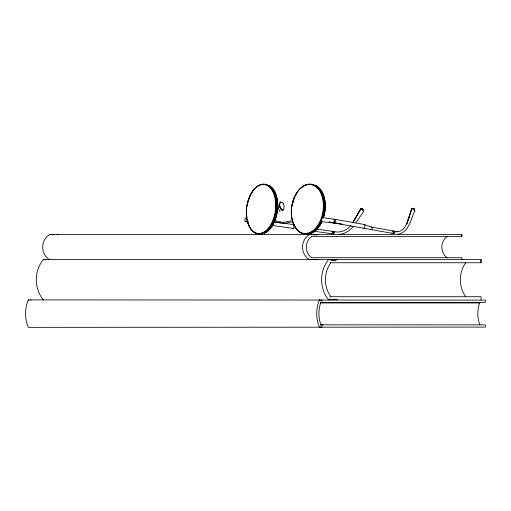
<?xml version="1.0" encoding="UTF-8"?>
<svg xmlns="http://www.w3.org/2000/svg" width="511" height="511" viewBox="0 0 511 511"><rect width="100%" height="100%" fill="white"/><g stroke="black" fill="none" stroke-linecap="round" stroke-linejoin="round"><path stroke-width="0.77" d="M278.195 208.149L278.406 205.499L277.422 204.368L277.965 205.09M293.122 228.174L293.882 228.238L294.081 224.699L282.302 223.052M324.555 217.903L334.507 219.225L334.309 222.764L333.549 222.694M277.313 204.809L277.332 202.669A25.001 14.64 -82.3 0 0 274.803 192.213M264.283 233.176A25.001 14.64 -82.3 0 0 277.281 209.095L277.454 202.58L276.215 202.624M362.791 209.242C361.526 208.462 363.877 210.347 362.689 209.159M245.797 217.878L245.197 218.063L244.922 221.519L248.007 222.1M333.581 222.745L332.821 222.426M334.213 219.462C337.924 218.491 333.025 227.178 334.085 220.816M278.393 208.092L277.403 208.06M413.476 208.45L414.044 209.108M411.834 208.654L406.507 224.54L411.834 208.654L412.53 208.118M397.82 234.185C408.966 232.748 410.787 218.951 414.804 210.851L413.623 209.031L411.962 208.501M293.397 224.942L294.081 224.699M333.83 219.468L334.469 219.219M292.343 205.39L292.592 203.959M414.229 210.73L414.67 210.998L414.849 210.551M332.508 222.483L332.029 222.624L392.742 233.418M334.188 222.726L334.635 222.758M246.136 221.487L247.892 221.678M479.829 302.365C477.165 309.545 477.165 317.676 479.829 324.849M363.743 211.158L356.097 222.592M319.49 299.868C315.785 308.516 315.785 318.704 319.49 327.347M320.921 302.365C318.257 309.545 318.257 317.676 320.921 324.849M363.321 211.209L363.436 211.58L363.698 211.26M360.747 208.852L361.226 208.629M352.705 222.822L360.792 208.75M283.196 210.04L283.516 209.478M412.486 208.462L412.952 208.36M412.185 208.437L412.613 208.252M329.972 262.75L481.062 262.75L481.062 259.607L43.314 259.607C34.001 271.002 34.001 288.472 43.314 299.868M330.853 262.75C323.629 272.593 323.629 286.882 330.853 296.725M465.757 262.75C458.533 272.593 458.533 286.882 465.757 296.725M321.706 221.519L320.774 221.384L322.211 217.871M247.809 221.487L247.611 221.806L248.161 221.94M360.587 209.255L352.807 222.77L360.574 208.967L361.475 208.961M360.728 208.948L361.168 208.807M351.025 225.377C346.937 230.365 340.019 233.38 333.753 231.483M353.452 226.488L349.013 230.729L343.762 233.553L338.352 234.581M332.891 232.186C334.251 231.675 332.45 234.415 333.453 232.69C332.591 231.113 334.105 232.869 332.948 233.214M311.327 236.555L461.855 236.555L461.855 234.6L49.529 234.6C40.42 240.311 40.42 253.967 49.529 259.677M311.633 236.555C304.562 241.626 304.562 252.645 311.633 257.716M447.125 236.555C440.048 241.626 440.048 252.645 447.125 257.716M30.596 300.244L31.03 299.868M322.179 299.868L320.921 300.494L319.656 299.868M320.946 302.365L322.026 301.867L323.105 302.365M319.656 327.347L320.921 326.727L322.179 327.347M323.105 324.849L322.026 325.347L320.946 324.849M281.012 208.737L281.337 208.986M364.113 224.585L371.612 227.165M413.322 208.629L413.948 208.763M291.206 220.79L283.286 222.419L275.672 220.746M331.026 260.156L335.804 260.156L337.445 259.607M274.164 219.775L273.602 220.273L273.787 220.873M397.149 231.815C407.331 230.863 408.257 217.277 411.809 208.878L412.058 209.484M393.483 231.745C395.201 232.141 392.231 233.731 394.045 232.486C393.253 230.346 394.767 233.342 393.221 232.716M57.302 234.824L58.395 234.6M291.666 221.94L283.305 223.658L275.372 221.94M318.225 234.6L316.584 234.939L309.359 234.6C300.251 240.311 300.251 253.967 309.359 259.677L316.584 259.333L318.225 259.677M276.157 208.973L277.396 209.088M334.194 222.726L333.632 222.713M362.305 208.967L363.04 209.497M363.436 211.58L363.168 210.711L360.97 209.018M337.445 299.868L335.804 299.325L328.579 299.868C319.26 288.472 319.26 271.002 328.579 259.607L335.804 260.156M280.833 202.094L280.315 202.107C278.188 204.343 279.721 208.935 282.244 210.36L283.867 209.299L283.975 206.514M283.113 210.155L282.596 210.174C280.073 208.75 278.54 204.157 280.667 201.928L282.321 202.701M311.327 257.716L461.855 257.716L461.855 259.677M329.972 296.725L481.062 296.725L481.062 299.868M330.227 299.325L335.804 299.325M320.659 302.365L485.226 302.365L485.45 300.123L28.309 299.893C24.656 308.555 24.63 318.711 28.335 327.347L485.45 327.097L485.226 324.849L320.659 324.849M320.435 302.953L479.605 302.953M321.457 221.672L333.683 222.943M333.875 222.751L333.115 222.7M342.83 224.208L341.322 224.074M49.529 234.6L53.866 234.805M43.314 259.607L46.207 259.824M332.418 222.662L332.833 222.7M397.405 231.751L394.249 231.17M336.615 223.352L334.188 223.032M333.146 222.547L334.2 222.7M332.156 222.617L331.652 222.547M332.035 222.624L331.198 222.509M329.423 221.998L330.821 222.189M274.484 221.959L280.737 222.834M316.469 229.062L332.22 231.259M313.888 231.215L332.003 233.744M272.133 225.472L293.257 228.423M328.988 222.036L330.853 222.457M293.071 202.458L292.707 202.439L293.084 202.624M335.018 219.302L364.816 224.578M371.356 227.114L392.959 230.934M336.129 223.02L337.618 223.281M339.106 223.55L340.594 223.812M338.11 223.511L340.364 223.914M362.414 209.191L362.97 209.421M413.303 208.558L414.019 208.852M362.35 209.108L363.078 209.561M413.565 208.482L414.063 208.935M362.982 209.625L362.305 209.044L363.097 209.612M364.867 224.591L364.701 228.13L363.755 228.206M321.425 221.538L321.687 221.94L320.633 221.487M28.507 299.868L28.935 300.244M413.667 208.533L413.987 209.12M282.775 202.778L283.292 203.512M362.58 209.082L362.899 209.58M278.878 209.638L278.45 208.629M413.718 209.037L413.91 209.114M283.266 203.455L284.257 206.163M413.706 208.75L413.814 209.088M280.054 206.668L280.284 208.009M247.356 219.379L247.567 220.669M480.96 259.677L480.96 262.75M461.765 234.638L461.765 236.555M257.257 186.572A25.001 14.64 -82.3 0 1 276.33 202.535L276.279 208.961A25.001 14.64 -82.3 0 1 265.509 231.764A25.001 14.64 -82.3 0 1 250 227.44M249.604 226.699A25.001 14.64 -82.3 0 1 247.707 221.563M247.535 220.861A25.001 14.64 -82.3 0 1 247.235 219.404M246.992 217.897A25.001 14.64 -82.3 0 1 246.819 216.357M247.273 205.543A25.001 14.64 -82.3 0 1 247.548 204.119M247.867 202.714A25.001 14.64 -82.3 0 1 249.56 197.418M249.853 196.716A25.001 14.64 -82.3 0 1 254.523 189.115M269.022 185.461A25.001 14.64 -82.3 0 1 270.721 186.63M272.274 188.176A25.001 14.64 -82.3 0 1 274.484 191.555M262.731 233.725A25.001 14.64 -82.3 0 1 261.166 234.006M301.643 187.486A25.001 16.013 -81.8 0 1 323.936 202.714A25.001 16.013 -81.8 0 1 305.68 233.91M304.984 233.878A25.001 16.013 -81.8 0 1 292.132 218.478M292.835 202.535A25.001 16.013 -81.8 0 1 294.962 196.55M295.294 195.86A25.001 16.013 -81.8 0 1 297.964 191.414M315.025 185.212A25.001 16.013 -81.8 0 1 318.123 187.198M318.692 187.716A25.001 16.013 -81.8 0 1 321.31 191.044M321.687 191.689A25.001 16.013 -81.8 0 1 323.559 196.058M323.795 196.85A25.001 16.013 -81.8 0 1 323.335 217.264M321.649 221.704A25.001 16.013 -81.8 0 1 318.647 226.833M318.161 227.472A25.001 16.013 -81.8 0 1 312.956 232.186M310.873 233.22A25.001 16.013 -81.8 0 1 307.335 234.025M291.564 208.207A25.001 16.013 -81.8 0 1 316.462 186.63A25.001 16.013 -81.8 0 1 316.462 227.925A25.001 16.013 -81.8 0 1 291.564 216.14M291.487 215.361A25.001 16.013 -81.8 0 1 291.494 208.929M315.261 185.244A25.001 16.013 -81.8 0 1 323.329 218.063M321.885 221.736A25.001 16.013 -81.8 0 1 307.571 234.057M319.011 188.048A24.694 15.815 -81.8 0 1 323.361 217.986M321.93 221.608A24.694 15.815 -81.8 0 1 311.288 232.99M268.831 185.525A24.694 14.455 -82.3 0 1 270.543 186.547M272.127 187.952A24.694 14.455 -82.3 0 1 277.697 204.368M277.562 209.165A24.694 14.455 -82.3 0 1 264.73 232.939M246.621 208.399A25.001 14.64 -82.3 0 1 269.572 186.547A25.001 14.64 -82.3 0 1 269.265 227.804A25.001 14.64 -82.3 0 1 246.564 216.319M246.5 215.546A25.001 14.64 -82.3 0 1 246.558 209.12M269.271 185.493A25.001 14.64 -82.3 0 1 277.677 204.809M277.53 209.133A25.001 14.64 -82.3 0 1 264.532 233.208M262.194 233.929A25.001 14.64 -82.3 0 1 260.648 234.076M393.272 231.56A1.246 0.99 -80 0 1 394.69 231.451A1.246 0.99 -80 0 1 394.658 233.201A1.246 0.99 -80 0 1 393.24 233.297M371.095 227.146A1.252 0.996 -80 0 1 372.187 228.711A1.252 0.996 -80 0 1 370.469 229.209M392.218 231.272A1.252 0.996 -80 0 1 393.681 231.406A1.252 0.996 -80 0 1 393.336 233.214A1.252 0.996 -80 0 1 391.931 232.767M331.818 231.426A1.252 0.767 -82.1 0 1 332.808 231.79A1.252 0.767 -82.1 0 1 332.527 233.457A1.252 0.767 -82.1 0 1 331.492 233.38M333.166 231.764A1.246 0.767 -82.1 0 1 334.271 231.994A1.246 0.767 -82.1 0 1 333.868 233.783A1.246 0.767 -82.1 0 1 332.833 233.227M279.543 210.749C279.907 212.467 280.462 209.312 279.543 210.749M317.056 226.405A24.694 15.815 -81.8 0 0 313.479 185.295A24.694 15.815 -81.8 0 0 291.404 215.246A24.694 15.815 -81.8 0 0 317.056 226.405M269.782 226.271A24.694 14.461 -82.3 0 0 266.812 185.25A24.694 14.461 -82.3 0 0 246.385 215.425A24.694 14.461 -82.3 0 0 269.782 226.271"/></g></svg>
